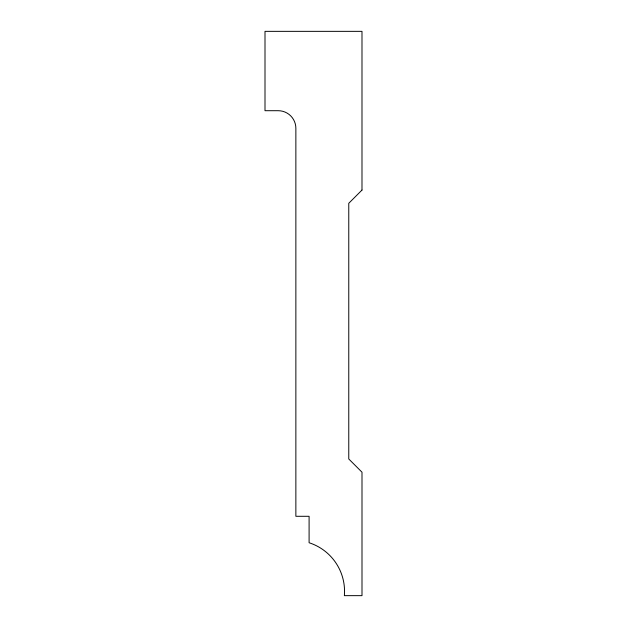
<?xml version="1.0" encoding="UTF-8"?>
<svg xmlns="http://www.w3.org/2000/svg" width="627" height="627" viewBox="0 0 627 627"><rect width="100%" height="100%" fill="white"/><g stroke="black" fill="none" stroke-linecap="round" stroke-linejoin="round"><path stroke-width="0.94" d="M361.991 190.059L348.769 203.289L348.769 458.98L361.998 472.209L361.998 595.65L344.364 595.65A51.038 51.038 0 0 0 309.095 542.747L309.095 516.295L295.866 516.295L295.866 128.339A17.634 17.634 0 0 0 278.231 110.705L265.002 110.705L265.002 31.35L361.991 31.35L361.991 190.059"/></g></svg>
